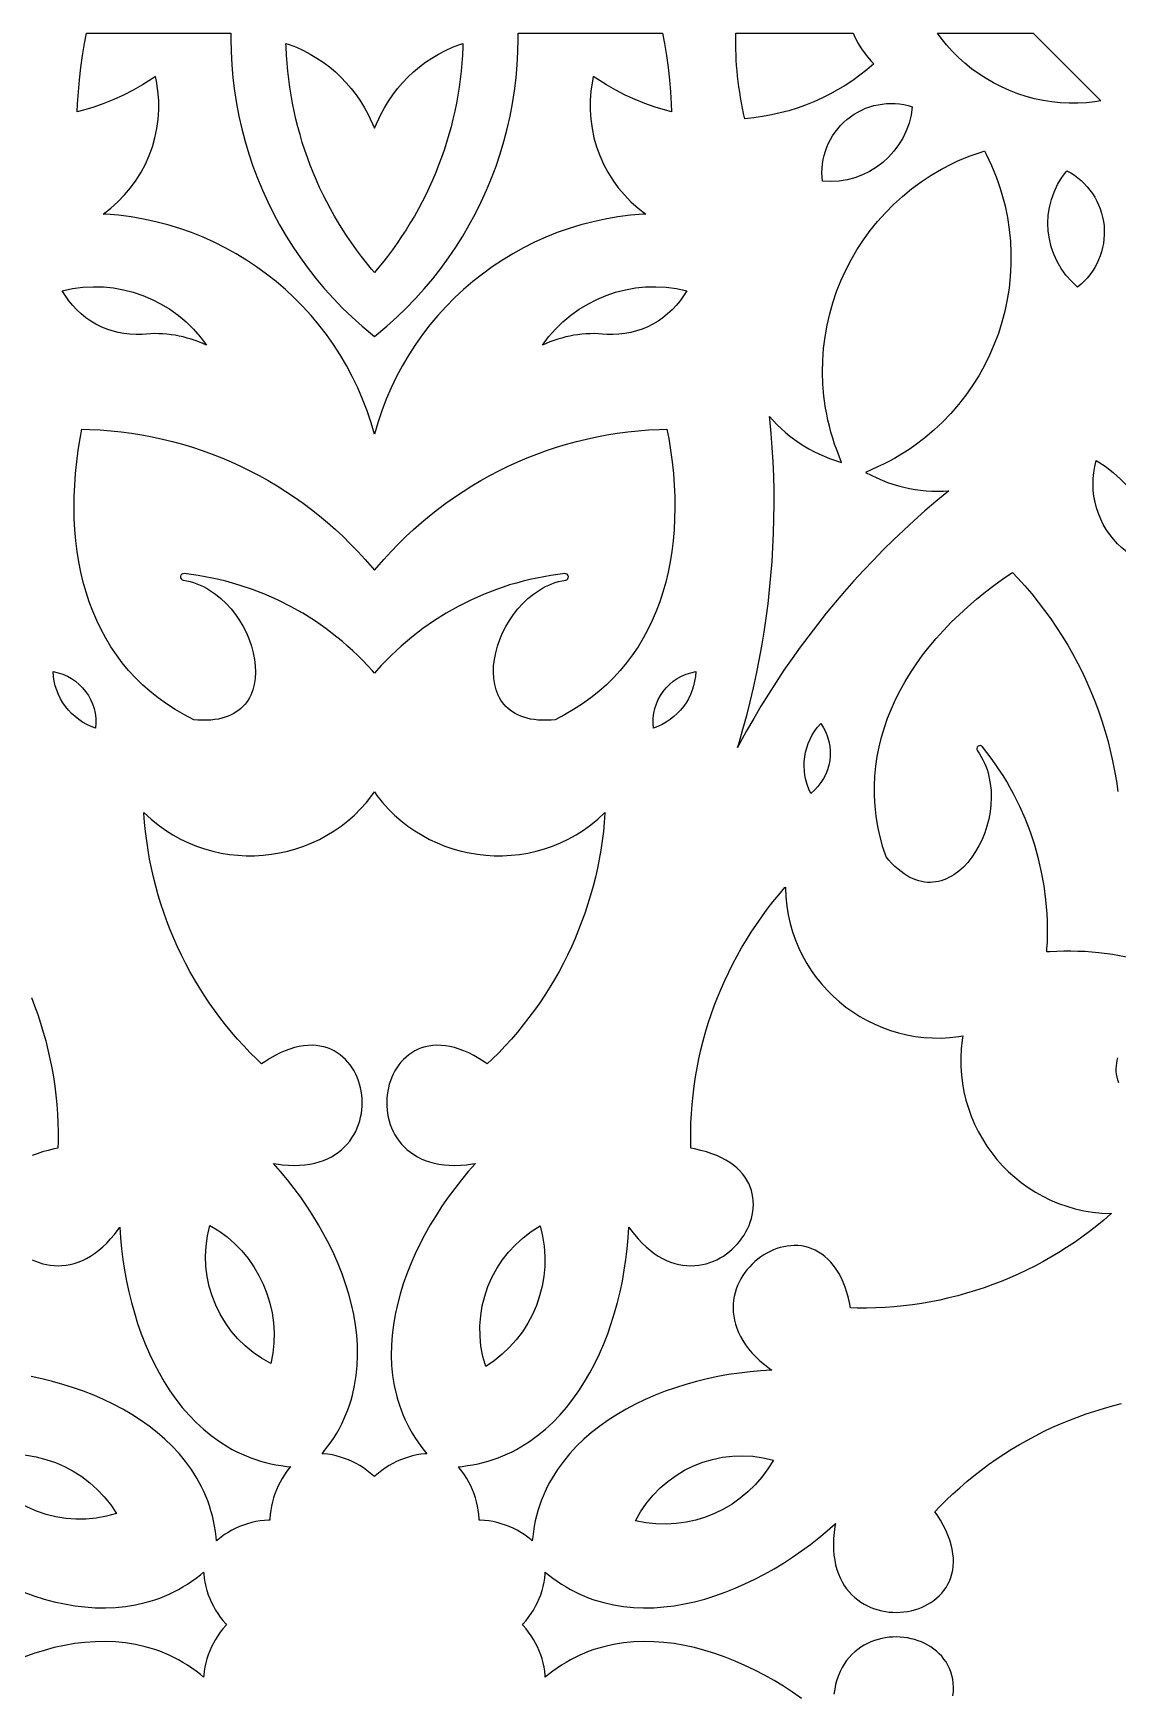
# Model space of a CAD drawing. Extents: x -1917 to -261, y -485 to 605.
# Drawn here: x -483.7 to -429.1, y 236.7 to 320.2 of the extents above; entities that cross this region are included whole.
import ezdxf

# ---------------------------------------------------------------- set-up
doc = ezdxf.new("R2010")
doc.units = 0
doc.layers.add('LAYER_1', color=18, linetype='CONTINUOUS')

msp = doc.modelspace()

# ---------------------------------------------------------------- linework, layer by layer
at = {"layer": 'LAYER_1'}
for points in [[(-451.909, 319.638), (-451.81, 319.034), (-451.726, 318.428), (-451.657, 317.82), (-451.602, 317.211), (-451.562, 316.6), (-451.546, 316.207), (-451.86, 316.285), (-452.376, 316.439), (-452.884, 316.617), (-453.384, 316.818), (-453.874, 317.042), (-454.353, 317.289), (-454.821, 317.557), (-455.28, 317.85), (-455.486, 317.981), (-455.531, 317.741, 0.292397), (-452.845, 311.068), (-452.977, 311.062), (-453.619, 311.007), (-454.254, 310.926), (-454.881, 310.818), (-455.499, 310.684), (-456.108, 310.525), (-456.706, 310.342), (-457.294, 310.135), (-457.871, 309.904), (-458.437, 309.65), (-458.989, 309.373), (-459.529, 309.075), (-460.055, 308.755), (-460.567, 308.415), (-461.064, 308.054), (-461.546, 307.673), (-462.011, 307.274), (-462.46, 306.855), (-462.892, 306.419), (-463.306, 305.965), (-463.701, 305.494), (-464.077, 305.006), (-464.434, 304.503), (-464.77, 303.984), (-465.085, 303.45), (-465.379, 302.902), (-465.65, 302.34), (-465.899, 301.765), (-466.124, 301.178), (-466.326, 300.578), (-466.492, 300.001), (-466.659, 300.578), (-466.861, 301.178), (-467.086, 301.765), (-467.335, 302.34), (-467.606, 302.902), (-467.9, 303.45), (-468.215, 303.984), (-468.551, 304.503), (-468.908, 305.006), (-469.284, 305.494), (-469.679, 305.965), (-470.093, 306.419), (-470.524, 306.855), (-470.973, 307.274), (-471.439, 307.673), (-471.921, 308.054), (-472.418, 308.415), (-472.93, 308.755), (-473.456, 309.075), (-473.995, 309.373), (-474.548, 309.65), (-475.113, 309.904), (-475.69, 310.135), (-476.279, 310.342), (-476.877, 310.525), (-477.486, 310.684), (-478.104, 310.818), (-478.731, 310.926), (-479.366, 311.007), (-480.008, 311.062), (-480.14, 311.068, 0.292397), (-477.454, 317.741), (-477.499, 317.981), (-477.705, 317.85), (-478.164, 317.557), (-478.632, 317.289), (-479.111, 317.042), (-479.601, 316.818), (-480.1, 316.617), (-480.609, 316.439), (-481.125, 316.285), (-481.439, 316.207), (-481.422, 316.6), (-481.383, 317.211), (-481.328, 317.82), (-481.259, 318.428), (-481.175, 319.034), (-481.076, 319.638), (-480.978, 320.159), (-473.715, 320.159), (-473.72, 319.879), (-473.707, 319.222), (-473.672, 318.568), (-473.615, 317.917), (-473.536, 317.269), (-473.434, 316.625), (-473.312, 315.985), (-473.168, 315.351), (-473.002, 314.722), (-472.816, 314.099), (-472.608, 313.483), (-472.38, 312.875), (-472.131, 312.274), (-471.862, 311.682), (-471.573, 311.098), (-471.264, 310.524), (-470.935, 309.96), (-470.586, 309.407), (-470.218, 308.865), (-469.831, 308.334), (-469.424, 307.816), (-468.999, 307.311), (-468.555, 306.819), (-468.093, 306.34), (-467.612, 305.877), (-467.113, 305.428), (-466.492, 304.907), (-465.872, 305.428), (-465.373, 305.877), (-464.892, 306.34), (-464.43, 306.819), (-463.986, 307.311), (-463.561, 307.816), (-463.154, 308.334), (-462.767, 308.865), (-462.399, 309.407), (-462.05, 309.96), (-461.721, 310.524), (-461.412, 311.098), (-461.123, 311.682), (-460.854, 312.274), (-460.605, 312.875), (-460.377, 313.483), (-460.169, 314.099), (-459.983, 314.722), (-459.817, 315.351), (-459.673, 315.985), (-459.55, 316.625), (-459.449, 317.269), (-459.37, 317.917), (-459.313, 318.568), (-459.278, 319.222), (-459.265, 319.879), (-459.27, 320.159), (-452.007, 320.159)], [(-442.37, 320.039), (-442.192, 319.699), (-441.991, 319.371), (-441.766, 319.059), (-441.518, 318.763), (-441.373, 318.612, -0.161927), (-447.862, 315.862, -0.063401), (-448.317, 320.159), (-442.421, 320.159)], [(-443.958, 312.716, -0.547146), (-439.44, 316.463, -0.412174)], [(-431.666, 313.243, -0.547146), (-431.122, 307.399, -0.412174)], [(-482.2, 307.212, -0.312588), (-474.937, 304.469, 0.141792), (-478.177, 305.017, -0.287102)], [(-458.047, 304.469, -0.312542), (-450.785, 307.212, -0.28687), (-454.808, 305.017, 0.141794)], [(-451.691, 299.793), (-451.596, 299.199), (-451.518, 298.61), (-451.458, 298.026), (-451.415, 297.446), (-451.39, 296.873), (-451.383, 296.306), (-451.393, 295.746), (-451.422, 295.193), (-451.469, 294.649), (-451.535, 294.112), (-451.619, 293.585), (-451.722, 293.067), (-451.844, 292.558), (-451.985, 292.06), (-452.144, 291.573), (-452.323, 291.098), (-452.522, 290.634), (-452.74, 290.182), (-452.978, 289.743), (-453.235, 289.317), (-453.513, 288.905), (-453.81, 288.507), (-454.128, 288.124), (-454.467, 287.756), (-454.826, 287.403), (-455.206, 287.066), (-455.607, 286.745), (-456.03, 286.442), (-456.474, 286.156), (-456.94, 285.887), (-457.402, 285.65), (-457.611, 285.632), (-457.838, 285.623), (-458.054, 285.624), (-458.26, 285.635), (-458.456, 285.655), (-458.641, 285.685), (-458.816, 285.724), (-458.98, 285.771), (-459.136, 285.827), (-459.281, 285.89), (-459.418, 285.96), (-459.545, 286.038), (-459.664, 286.122), (-459.774, 286.213), (-459.876, 286.31), (-459.969, 286.413), (-460.055, 286.521), (-460.133, 286.636), (-460.204, 286.756), (-460.267, 286.881), (-460.322, 287.01), (-460.37, 287.145), (-460.411, 287.284), (-460.444, 287.425), (-460.49, 287.725), (-460.508, 288.035), (-460.497, 288.355), (-460.46, 288.683), (-460.395, 289.015), (-460.306, 289.348), (-460.191, 289.681), (-460.052, 290.009), (-459.891, 290.331), (-459.707, 290.643), (-459.502, 290.943), (-459.278, 291.228), (-459.034, 291.496), (-458.772, 291.743), (-458.493, 291.968), (-458.196, 292.168), (-458.045, 292.257), (-457.888, 292.339), (-457.728, 292.414), (-457.564, 292.481), (-457.397, 292.539), (-457.227, 292.59), (-457.054, 292.631), (-456.873, 292.665, 0.968464), (-456.923, 292.992), (-457.275, 292.95), (-457.627, 292.899), (-457.978, 292.84), (-458.325, 292.772), (-458.671, 292.697), (-459.014, 292.613), (-459.354, 292.521), (-459.692, 292.422), (-460.026, 292.314), (-460.359, 292.198), (-461.012, 291.945), (-461.651, 291.661), (-462.276, 291.347), (-462.886, 291.004), (-463.478, 290.632), (-464.052, 290.233), (-464.608, 289.806), (-465.143, 289.353), (-465.403, 289.115), (-465.658, 288.872), (-465.907, 288.623), (-466.15, 288.367), (-466.387, 288.105), (-466.492, 287.983), (-466.598, 288.105), (-466.835, 288.367), (-467.078, 288.623), (-467.327, 288.872), (-467.582, 289.115), (-467.842, 289.352), (-468.107, 289.582), (-468.378, 289.806), (-468.932, 290.233), (-469.507, 290.632), (-470.099, 291.004), (-470.708, 291.347), (-471.333, 291.661), (-471.973, 291.945), (-472.627, 292.199), (-473.292, 292.421), (-473.631, 292.521), (-473.971, 292.613), (-474.314, 292.697), (-474.659, 292.772), (-475.007, 292.84), (-475.357, 292.899), (-475.71, 292.95), (-476.062, 292.992, 0.968464), (-476.112, 292.665), (-475.931, 292.631), (-475.758, 292.59), (-475.587, 292.539), (-475.421, 292.481), (-475.257, 292.414), (-475.097, 292.339), (-474.94, 292.257), (-474.788, 292.168), (-474.492, 291.968), (-474.213, 291.743), (-473.951, 291.496), (-473.707, 291.228), (-473.482, 290.943), (-473.278, 290.643), (-473.094, 290.331), (-472.932, 290.009), (-472.794, 289.681), (-472.679, 289.348), (-472.589, 289.015), (-472.525, 288.683), (-472.488, 288.355), (-472.477, 288.035), (-472.495, 287.725), (-472.541, 287.425), (-472.574, 287.284), (-472.614, 287.145), (-472.663, 287.01), (-472.718, 286.881), (-472.781, 286.756), (-472.852, 286.636), (-472.93, 286.521), (-473.016, 286.413), (-473.109, 286.31), (-473.211, 286.213), (-473.321, 286.122), (-473.44, 286.038), (-473.567, 285.96), (-473.703, 285.89), (-473.849, 285.827), (-474.004, 285.771), (-474.169, 285.724), (-474.344, 285.685), (-474.529, 285.655), (-474.725, 285.635), (-474.931, 285.624), (-475.147, 285.623), (-475.374, 285.632), (-475.583, 285.65), (-476.045, 285.887), (-476.511, 286.156), (-476.955, 286.442), (-477.377, 286.745), (-477.779, 287.066), (-478.159, 287.403), (-478.518, 287.756), (-478.857, 288.124), (-479.174, 288.507), (-479.472, 288.905), (-479.75, 289.317), (-480.007, 289.743), (-480.245, 290.182), (-480.463, 290.634), (-480.661, 291.098), (-480.84, 291.573), (-481, 292.06), (-481.141, 292.558), (-481.263, 293.067), (-481.366, 293.585), (-481.45, 294.112), (-481.515, 294.649), (-481.563, 295.193), (-481.591, 295.746), (-481.602, 296.306), (-481.595, 296.873), (-481.57, 297.446), (-481.527, 298.026), (-481.466, 298.61), (-481.389, 299.199), (-481.293, 299.793), (-481.207, 300.254), (-480.813, 300.245), (-480.283, 300.217), (-479.755, 300.175), (-479.23, 300.119), (-478.708, 300.049), (-478.189, 299.965), (-477.673, 299.868), (-477.161, 299.756), (-476.652, 299.632), (-476.148, 299.493), (-475.648, 299.342), (-475.153, 299.177), (-474.663, 299), (-474.177, 298.809), (-473.698, 298.606), (-473.224, 298.39), (-472.755, 298.161), (-472.293, 297.92), (-471.838, 297.667), (-471.389, 297.401), (-470.947, 297.123), (-470.512, 296.834), (-470.085, 296.532), (-469.666, 296.219), (-469.254, 295.895), (-468.851, 295.558), (-468.456, 295.211), (-468.07, 294.852), (-467.693, 294.482), (-467.325, 294.101), (-466.967, 293.71), (-466.492, 293.161), (-466.018, 293.71), (-465.659, 294.101), (-465.292, 294.482), (-464.915, 294.852), (-464.529, 295.211), (-464.134, 295.558), (-463.731, 295.895), (-463.319, 296.219), (-462.9, 296.532), (-462.472, 296.834), (-462.038, 297.123), (-461.596, 297.401), (-461.147, 297.667), (-460.691, 297.92), (-460.229, 298.161), (-459.761, 298.39), (-459.287, 298.606), (-458.807, 298.809), (-458.322, 299), (-457.832, 299.177), (-457.337, 299.342), (-456.837, 299.493), (-456.333, 299.632), (-455.824, 299.756), (-455.312, 299.868), (-454.796, 299.965), (-454.277, 300.049), (-453.755, 300.119), (-453.23, 300.175), (-452.702, 300.217), (-452.172, 300.245), (-451.778, 300.254)], [(-430.186, 298.68, -0.312588), (-426.99, 291.605, 0.141792), (-428.893, 294.283, -0.287102)], [(-482.653, 288.065, -0.400535), (-480.522, 285.224, -0.313022)], [(-450.331, 288.065, -0.313022), (-452.463, 285.224, -0.400535)], [(-444.045, 285.461, -0.400535), (-444.547, 281.945, -0.313022)], [(-474.77, 260.228, -0.33339), (-471.708, 253.288, -0.355981)], [(-458.154, 260.203, -0.33339), (-460.897, 253.131, -0.355981)], [(-486.536, 248.497, -0.33339), (-479.464, 245.755, -0.355981)], [(-453.363, 245.375, -0.355981), (-446.423, 248.436, -0.33339)]]:
    msp.add_lwpolyline(points, format="xyb", close=True, dxfattribs=at)
for points in [[(-462.046, 319.472), (-462.065, 319.062), (-462.093, 318.654), (-462.131, 318.247), (-462.177, 317.842), (-462.233, 317.438), (-462.297, 317.036), (-462.37, 316.637), (-462.452, 316.239), (-462.542, 315.843), (-462.641, 315.45), (-462.748, 315.059), (-462.865, 314.672), (-462.989, 314.286), (-463.122, 313.904), (-463.263, 313.525), (-463.413, 313.149), (-463.571, 312.776), (-463.737, 312.407), (-463.911, 312.042), (-464.093, 311.68), (-464.284, 311.322), (-464.482, 310.968), (-464.688, 310.619), (-464.902, 310.273), (-465.124, 309.932), (-465.354, 309.596), (-465.591, 309.265), (-465.836, 308.938), (-466.089, 308.616), (-466.349, 308.3), (-466.492, 308.133), (-466.636, 308.3), (-466.896, 308.616), (-467.149, 308.938), (-467.394, 309.265), (-467.631, 309.596), (-467.861, 309.932), (-468.083, 310.273), (-468.297, 310.619), (-468.503, 310.968), (-468.701, 311.322), (-468.892, 311.68), (-469.074, 312.042), (-469.248, 312.407), (-469.414, 312.776), (-469.572, 313.149), (-469.722, 313.525), (-469.863, 313.904), (-469.996, 314.286), (-470.12, 314.672), (-470.236, 315.059), (-470.344, 315.45), (-470.443, 315.843), (-470.533, 316.239), (-470.615, 316.637), (-470.688, 317.036), (-470.752, 317.438), (-470.807, 317.842), (-470.854, 318.247), (-470.891, 318.654), (-470.92, 319.062), (-470.939, 319.472), (-470.944, 319.649), (-470.787, 319.598), (-470.421, 319.454), (-470.066, 319.291), (-469.72, 319.11), (-469.387, 318.911), (-469.065, 318.695), (-468.755, 318.462), (-468.459, 318.213), (-468.177, 317.949), (-467.91, 317.669), (-467.657, 317.376), (-467.42, 317.068), (-467.2, 316.748), (-466.997, 316.415), (-466.811, 316.07), (-466.492, 315.389), (-466.174, 316.07), (-465.988, 316.415), (-465.785, 316.748), (-465.565, 317.068), (-465.328, 317.376), (-465.075, 317.669), (-464.808, 317.949), (-464.525, 318.213), (-464.229, 318.462), (-463.92, 318.695), (-463.598, 318.911), (-463.264, 319.11), (-462.919, 319.291), (-462.563, 319.454), (-462.198, 319.598), (-462.041, 319.649)], [(-429.955, 316.759), (-430.249, 316.711), (-430.684, 316.663), (-431.12, 316.639), (-431.556, 316.638), (-431.993, 316.66), (-432.427, 316.706), (-432.86, 316.774), (-433.289, 316.866), (-433.714, 316.981), (-434.133, 317.119), (-434.548, 317.28), (-434.955, 317.459), (-435.349, 317.658), (-435.731, 317.877), (-436.099, 318.116), (-436.453, 318.373), (-436.793, 318.649), (-437.117, 318.941), (-437.425, 319.251), (-437.716, 319.576), (-437.99, 319.917), (-438.164, 320.159), (-433.355, 320.159)], [(-435.723, 314.078), (-435.584, 313.796), (-435.454, 313.511), (-435.332, 313.225), (-435.218, 312.937), (-435.113, 312.648), (-435.015, 312.357), (-434.927, 312.066), (-434.772, 311.478), (-434.651, 310.888), (-434.56, 310.296), (-434.502, 309.703), (-434.474, 309.11), (-434.476, 308.519), (-434.509, 307.931), (-434.571, 307.346), (-434.663, 306.766), (-434.784, 306.192), (-434.933, 305.626), (-435.11, 305.068), (-435.316, 304.519), (-435.549, 303.981), (-435.808, 303.455), (-436.095, 302.942), (-436.408, 302.444), (-436.746, 301.96), (-437.11, 301.493), (-437.5, 301.044), (-437.914, 300.614), (-438.352, 300.204), (-438.814, 299.814), (-439.301, 299.447), (-439.551, 299.273), (-439.809, 299.104), (-440.072, 298.941), (-440.341, 298.785), (-440.615, 298.635), (-440.895, 298.492), (-441.181, 298.355), (-441.799, 298.08), (-441.22, 297.8), (-440.955, 297.685), (-440.687, 297.58), (-440.415, 297.486), (-440.14, 297.404), (-439.863, 297.332), (-439.583, 297.271), (-439.302, 297.222), (-439.018, 297.183), (-438.733, 297.156), (-438.448, 297.14), (-438.161, 297.135), (-437.875, 297.141), (-437.599, 297.158), (-437.707, 297.072), (-438.26, 296.613), (-438.805, 296.145), (-439.341, 295.668), (-439.868, 295.182), (-440.387, 294.688), (-440.897, 294.185), (-441.398, 293.674), (-441.89, 293.155), (-442.372, 292.628), (-442.846, 292.092), (-443.31, 291.549), (-443.764, 290.999), (-444.209, 290.44), (-444.645, 289.874), (-445.071, 289.301), (-445.486, 288.721), (-445.892, 288.134), (-446.288, 287.54), (-446.674, 286.939), (-447.05, 286.331), (-447.416, 285.716), (-447.771, 285.096), (-448.115, 284.469), (-448.225, 284.26), (-448.155, 284.485), (-447.956, 285.172), (-447.768, 285.862), (-447.592, 286.555), (-447.428, 287.251), (-447.276, 287.948), (-447.135, 288.649), (-447.007, 289.351), (-446.891, 290.055), (-446.787, 290.762), (-446.695, 291.47), (-446.615, 292.179), (-446.547, 292.89), (-446.491, 293.602), (-446.447, 294.315), (-446.416, 295.03), (-446.396, 295.744), (-446.389, 296.46), (-446.394, 297.176), (-446.411, 297.892), (-446.441, 298.609), (-446.483, 299.325), (-446.537, 300.041), (-446.603, 300.757), (-446.619, 300.895), (-446.436, 300.687), (-446.237, 300.48), (-446.032, 300.281), (-445.818, 300.09), (-445.597, 299.908), (-445.37, 299.735), (-445.136, 299.571), (-444.895, 299.416), (-444.648, 299.271), (-444.395, 299.135), (-444.137, 299.009), (-443.873, 298.893), (-443.604, 298.787), (-442.998, 298.576), (-443.24, 299.208), (-443.345, 299.507), (-443.442, 299.806), (-443.53, 300.106), (-443.609, 300.407), (-443.68, 300.708), (-443.743, 301.009), (-443.797, 301.309), (-443.881, 301.913), (-443.933, 302.515), (-443.953, 303.115), (-443.941, 303.712), (-443.899, 304.305), (-443.826, 304.893), (-443.724, 305.474), (-443.592, 306.048), (-443.432, 306.613), (-443.244, 307.169), (-443.028, 307.714), (-442.786, 308.247), (-442.516, 308.767), (-442.221, 309.273), (-441.901, 309.764), (-441.556, 310.239), (-441.186, 310.697), (-440.793, 311.136), (-440.377, 311.556), (-439.938, 311.955), (-439.477, 312.333), (-438.995, 312.688), (-438.492, 313.019), (-437.968, 313.325), (-437.423, 313.606), (-437.145, 313.735), (-436.861, 313.858), (-436.572, 313.974), (-436.279, 314.083), (-435.981, 314.185), (-435.808, 314.239)], [(-466.369, 281.843), (-466.09, 281.494), (-465.794, 281.166), (-465.483, 280.859), (-465.156, 280.572), (-464.816, 280.306), (-464.463, 280.062), (-464.098, 279.838), (-463.723, 279.636), (-463.338, 279.456), (-462.945, 279.297), (-462.544, 279.161), (-462.137, 279.046), (-461.725, 278.954), (-461.308, 278.884), (-460.888, 278.837), (-460.466, 278.813), (-460.043, 278.812), (-459.62, 278.834), (-459.197, 278.879), (-458.777, 278.948), (-458.359, 279.041), (-457.946, 279.157), (-457.538, 279.298), (-457.136, 279.462), (-456.741, 279.652), (-456.354, 279.865), (-455.977, 280.104), (-455.611, 280.367), (-455.256, 280.656), (-454.913, 280.969), (-454.894, 280.989), (-454.896, 280.956), (-454.931, 280.488), (-454.978, 280.022), (-455.036, 279.558), (-455.105, 279.097), (-455.185, 278.638), (-455.277, 278.182), (-455.38, 277.729), (-455.493, 277.28), (-455.617, 276.833), (-455.753, 276.391), (-455.898, 275.952), (-456.055, 275.517), (-456.221, 275.086), (-456.399, 274.659), (-456.586, 274.237), (-456.784, 273.82), (-456.991, 273.408), (-457.209, 273.001), (-457.437, 272.599), (-457.675, 272.202), (-457.922, 271.811), (-458.179, 271.426), (-458.445, 271.047), (-458.722, 270.675), (-459.007, 270.308), (-459.302, 269.949), (-459.606, 269.596), (-459.919, 269.25), (-460.241, 268.912), (-460.572, 268.58), (-460.816, 268.348), (-460.972, 268.457), (-461.236, 268.624), (-461.495, 268.771), (-461.748, 268.898), (-461.995, 269.006), (-462.236, 269.095), (-462.472, 269.167), (-462.701, 269.221), (-462.925, 269.257), (-463.142, 269.278), (-463.352, 269.282), (-463.556, 269.271), (-463.752, 269.244), (-463.941, 269.203), (-464.123, 269.149), (-464.296, 269.081), (-464.461, 269.001), (-464.618, 268.909), (-464.766, 268.806), (-464.905, 268.693), (-465.035, 268.57), (-465.157, 268.438), (-465.269, 268.299), (-465.371, 268.152), (-465.465, 267.998), (-465.549, 267.838), (-465.623, 267.673), (-465.688, 267.503), (-465.744, 267.329), (-465.789, 267.151), (-465.826, 266.97), (-465.852, 266.787), (-465.868, 266.602), (-465.875, 266.416), (-465.871, 266.23), (-465.857, 266.043), (-465.833, 265.857), (-465.798, 265.673), (-465.753, 265.49), (-465.696, 265.309), (-465.629, 265.132), (-465.551, 264.958), (-465.462, 264.789), (-465.361, 264.625), (-465.249, 264.467), (-465.125, 264.316), (-464.99, 264.171), (-464.843, 264.035), (-464.685, 263.907), (-464.514, 263.788), (-464.332, 263.679), (-464.138, 263.581), (-463.933, 263.494), (-463.715, 263.42), (-463.486, 263.357), (-463.246, 263.308), (-462.993, 263.272), (-462.729, 263.251), (-462.453, 263.244), (-462.166, 263.253), (-461.866, 263.277), (-461.554, 263.318), (-461.41, 263.343), (-461.417, 263.336), (-461.773, 262.932), (-462.12, 262.514), (-462.457, 262.085), (-462.783, 261.643), (-463.096, 261.191), (-463.396, 260.728), (-463.682, 260.257), (-463.953, 259.777), (-464.207, 259.29), (-464.444, 258.797), (-464.664, 258.298), (-464.863, 257.794), (-465.043, 257.286), (-465.201, 256.775), (-465.337, 256.262), (-465.45, 255.748), (-465.538, 255.233), (-465.601, 254.718), (-465.638, 254.205), (-465.646, 253.694), (-465.627, 253.186), (-465.577, 252.681), (-465.497, 252.182), (-465.385, 251.69), (-465.316, 251.445), (-465.24, 251.202), (-465.154, 250.962), (-465.061, 250.724), (-464.958, 250.488), (-464.847, 250.254), (-464.726, 250.023), (-464.597, 249.794), (-464.458, 249.568), (-464.31, 249.346), (-464.153, 249.126), (-463.986, 248.909), (-463.857, 248.752), (-463.935, 248.748), (-464.151, 248.724), (-464.363, 248.689), (-464.573, 248.643), (-464.78, 248.587), (-464.983, 248.521), (-465.183, 248.444), (-465.378, 248.357), (-465.569, 248.261), (-465.756, 248.155), (-465.937, 248.04), (-466.114, 247.916), (-466.285, 247.783), (-466.45, 247.641), (-466.492, 247.601), (-466.535, 247.641), (-466.7, 247.783), (-466.871, 247.916), (-467.048, 248.04), (-467.229, 248.155), (-467.416, 248.261), (-467.607, 248.357), (-467.802, 248.444), (-468.002, 248.521), (-468.205, 248.587), (-468.412, 248.643), (-468.621, 248.689), (-468.834, 248.724), (-469.05, 248.748), (-469.128, 248.752), (-468.999, 248.909), (-468.832, 249.126), (-468.674, 249.346), (-468.526, 249.568), (-468.388, 249.794), (-468.258, 250.023), (-468.138, 250.254), (-468.027, 250.488), (-467.924, 250.724), (-467.83, 250.962), (-467.745, 251.202), (-467.669, 251.445), (-467.6, 251.69), (-467.488, 252.182), (-467.408, 252.681), (-467.358, 253.186), (-467.338, 253.694), (-467.347, 254.205), (-467.384, 254.718), (-467.446, 255.233), (-467.535, 255.748), (-467.647, 256.262), (-467.784, 256.775), (-467.942, 257.286), (-468.121, 257.794), (-468.321, 258.298), (-468.54, 258.797), (-468.778, 259.29), (-469.032, 259.777), (-469.303, 260.257), (-469.589, 260.728), (-469.889, 261.191), (-470.202, 261.643), (-470.528, 262.085), (-470.864, 262.514), (-471.211, 262.932), (-471.568, 263.336), (-471.575, 263.343), (-471.431, 263.318), (-471.119, 263.277), (-470.819, 263.253), (-470.531, 263.244), (-470.255, 263.251), (-469.991, 263.272), (-469.739, 263.308), (-469.498, 263.357), (-469.269, 263.42), (-469.052, 263.494), (-468.847, 263.581), (-468.653, 263.679), (-468.471, 263.788), (-468.3, 263.907), (-468.142, 264.035), (-467.995, 264.171), (-467.859, 264.316), (-467.736, 264.467), (-467.624, 264.625), (-467.523, 264.789), (-467.434, 264.958), (-467.356, 265.132), (-467.288, 265.309), (-467.232, 265.49), (-467.187, 265.673), (-467.152, 265.857), (-467.128, 266.043), (-467.114, 266.23), (-467.11, 266.416), (-467.116, 266.602), (-467.133, 266.787), (-467.159, 266.97), (-467.195, 267.151), (-467.241, 267.329), (-467.297, 267.503), (-467.362, 267.673), (-467.436, 267.838), (-467.52, 267.998), (-467.614, 268.152), (-467.716, 268.299), (-467.828, 268.438), (-467.949, 268.57), (-468.08, 268.693), (-468.219, 268.806), (-468.367, 268.909), (-468.524, 269.001), (-468.689, 269.081), (-468.862, 269.149), (-469.044, 269.203), (-469.233, 269.244), (-469.429, 269.271), (-469.633, 269.282), (-469.843, 269.278), (-470.06, 269.257), (-470.283, 269.221), (-470.513, 269.167), (-470.748, 269.095), (-470.99, 269.006), (-471.237, 268.898), (-471.49, 268.771), (-471.749, 268.624), (-472.013, 268.457), (-472.169, 268.348), (-472.413, 268.58), (-472.744, 268.912), (-473.066, 269.25), (-473.379, 269.596), (-473.683, 269.949), (-473.978, 270.308), (-474.263, 270.675), (-474.539, 271.047), (-474.806, 271.426), (-475.063, 271.811), (-475.31, 272.202), (-475.548, 272.599), (-475.776, 273.001), (-475.993, 273.408), (-476.201, 273.82), (-476.399, 274.237), (-476.586, 274.659), (-476.763, 275.086), (-476.93, 275.517), (-477.087, 275.952), (-477.232, 276.391), (-477.367, 276.833), (-477.492, 277.28), (-477.605, 277.729), (-477.708, 278.182), (-477.799, 278.638), (-477.88, 279.097), (-477.949, 279.558), (-478.007, 280.022), (-478.054, 280.488), (-478.089, 280.956), (-478.091, 280.989), (-478.071, 280.969), (-477.729, 280.656), (-477.374, 280.367), (-477.008, 280.104), (-476.63, 279.865), (-476.244, 279.652), (-475.849, 279.462), (-475.447, 279.298), (-475.039, 279.157), (-474.626, 279.041), (-474.208, 278.948), (-473.788, 278.879), (-473.365, 278.834), (-472.942, 278.812), (-472.519, 278.813), (-472.096, 278.837), (-471.677, 278.884), (-471.26, 278.954), (-470.848, 279.046), (-470.441, 279.161), (-470.04, 279.297), (-469.647, 279.456), (-469.262, 279.636), (-468.887, 279.838), (-468.522, 280.062), (-468.169, 280.306), (-467.829, 280.572), (-467.502, 280.859), (-467.19, 281.166), (-466.895, 281.494), (-466.616, 281.843), (-466.492, 282.017)], [(-445.823, 277.204), (-445.803, 276.74), (-445.755, 276.285), (-445.682, 275.839), (-445.584, 275.404), (-445.462, 274.98), (-445.317, 274.567), (-445.149, 274.166), (-444.96, 273.778), (-444.75, 273.403), (-444.52, 273.043), (-444.271, 272.697), (-444.005, 272.366), (-443.721, 272.051), (-443.421, 271.753), (-443.105, 271.471), (-442.775, 271.208), (-442.431, 270.963), (-442.075, 270.736), (-441.706, 270.529), (-441.326, 270.343), (-440.936, 270.177), (-440.536, 270.032), (-440.128, 269.91), (-439.712, 269.81), (-439.29, 269.733), (-438.861, 269.68), (-438.427, 269.652), (-437.989, 269.649), (-437.548, 269.672), (-437.105, 269.721), (-436.894, 269.757), (-436.93, 269.547), (-436.979, 269.103), (-437.002, 268.662), (-436.999, 268.224), (-436.971, 267.79), (-436.918, 267.362), (-436.842, 266.939), (-436.742, 266.523), (-436.619, 266.115), (-436.475, 265.716), (-436.309, 265.325), (-436.122, 264.946), (-435.915, 264.577), (-435.689, 264.22), (-435.444, 263.876), (-435.18, 263.546), (-434.899, 263.231), (-434.6, 262.93), (-434.285, 262.647), (-433.955, 262.38), (-433.609, 262.131), (-433.248, 261.902), (-432.873, 261.692), (-432.485, 261.502), (-432.084, 261.334), (-431.672, 261.189), (-431.247, 261.067), (-430.812, 260.969), (-430.366, 260.896), (-429.912, 260.849), (-429.448, 260.829), (-429.42, 260.829), (-429.445, 260.807), (-429.8, 260.501), (-430.163, 260.204), (-430.532, 259.917), (-430.907, 259.64), (-431.288, 259.372), (-431.676, 259.115), (-432.068, 258.867), (-432.467, 258.63), (-432.87, 258.402), (-433.279, 258.184), (-433.692, 257.977), (-434.11, 257.78), (-434.533, 257.593), (-434.96, 257.417), (-435.39, 257.251), (-435.825, 257.096), (-436.264, 256.951), (-436.706, 256.817), (-437.151, 256.694), (-437.599, 256.582), (-438.051, 256.48), (-438.504, 256.39), (-438.961, 256.31), (-439.42, 256.242), (-439.88, 256.185), (-440.343, 256.139), (-440.808, 256.104), (-441.274, 256.081), (-441.741, 256.07), (-442.209, 256.07), (-442.546, 256.078), (-442.579, 256.265), (-442.648, 256.57), (-442.727, 256.857), (-442.816, 257.125), (-442.914, 257.377), (-443.022, 257.611), (-443.138, 257.828), (-443.262, 258.028), (-443.394, 258.212), (-443.533, 258.38), (-443.679, 258.531), (-443.831, 258.667), (-443.988, 258.788), (-444.151, 258.892), (-444.318, 258.982), (-444.488, 259.057), (-444.662, 259.117), (-444.838, 259.163), (-445.015, 259.195), (-445.194, 259.213), (-445.373, 259.218), (-445.551, 259.211), (-445.729, 259.191), (-445.906, 259.16), (-446.08, 259.117), (-446.253, 259.064), (-446.422, 259), (-446.588, 258.925), (-446.751, 258.842), (-446.909, 258.748), (-447.062, 258.646), (-447.21, 258.535), (-447.353, 258.416), (-447.489, 258.289), (-447.618, 258.154), (-447.74, 258.013), (-447.855, 257.864), (-447.961, 257.709), (-448.058, 257.547), (-448.146, 257.38), (-448.223, 257.207), (-448.291, 257.029), (-448.347, 256.847), (-448.392, 256.659), (-448.425, 256.468), (-448.444, 256.274), (-448.451, 256.076), (-448.444, 255.875), (-448.422, 255.673), (-448.385, 255.468), (-448.333, 255.263), (-448.266, 255.056), (-448.182, 254.85), (-448.081, 254.643), (-447.963, 254.437), (-447.828, 254.232), (-447.675, 254.028), (-447.503, 253.827), (-447.313, 253.627), (-447.103, 253.429), (-446.874, 253.234), (-446.625, 253.043), (-446.505, 252.959), (-446.515, 252.959), (-447.053, 252.925), (-447.593, 252.875), (-448.135, 252.809), (-448.678, 252.727), (-449.219, 252.629), (-449.758, 252.514), (-450.294, 252.383), (-450.824, 252.235), (-451.349, 252.071), (-451.865, 251.89), (-452.373, 251.692), (-452.871, 251.477), (-453.357, 251.245), (-453.83, 250.996), (-454.289, 250.729), (-454.732, 250.445), (-455.159, 250.143), (-455.567, 249.824), (-455.956, 249.487), (-456.324, 249.131), (-456.669, 248.758), (-456.99, 248.366), (-457.287, 247.957), (-457.556, 247.53), (-457.681, 247.307), (-457.798, 247.082), (-457.907, 246.852), (-458.01, 246.617), (-458.104, 246.378), (-458.19, 246.134), (-458.269, 245.885), (-458.339, 245.632), (-458.401, 245.374), (-458.454, 245.112), (-458.498, 244.845), (-458.533, 244.574), (-458.552, 244.372), (-458.611, 244.424), (-458.78, 244.559), (-458.955, 244.685), (-459.136, 244.801), (-459.322, 244.908), (-459.513, 245.004), (-459.708, 245.091), (-459.907, 245.168), (-460.111, 245.235), (-460.317, 245.292), (-460.527, 245.339), (-460.74, 245.376), (-460.955, 245.403), (-461.172, 245.419), (-461.23, 245.421), (-461.232, 245.48), (-461.249, 245.697), (-461.275, 245.912), (-461.312, 246.124), (-461.359, 246.334), (-461.416, 246.541), (-461.483, 246.744), (-461.56, 246.943), (-461.647, 247.139), (-461.744, 247.329), (-461.85, 247.515), (-461.966, 247.696), (-462.092, 247.871), (-462.227, 248.04), (-462.279, 248.099), (-462.078, 248.118), (-461.806, 248.153), (-461.539, 248.198), (-461.277, 248.251), (-461.02, 248.312), (-460.766, 248.383), (-460.518, 248.461), (-460.274, 248.547), (-460.034, 248.642), (-459.8, 248.744), (-459.57, 248.854), (-459.344, 248.971), (-459.122, 249.096), (-458.695, 249.365), (-458.285, 249.661), (-457.893, 249.982), (-457.52, 250.328), (-457.165, 250.695), (-456.828, 251.084), (-456.508, 251.492), (-456.206, 251.919), (-455.922, 252.363), (-455.656, 252.822), (-455.406, 253.295), (-455.174, 253.781), (-454.959, 254.278), (-454.761, 254.786), (-454.58, 255.303), (-454.416, 255.827), (-454.268, 256.358), (-454.137, 256.893), (-454.022, 257.432), (-453.924, 257.974), (-453.842, 258.516), (-453.776, 259.058), (-453.726, 259.599), (-453.693, 260.136), (-453.692, 260.146), (-453.609, 260.026), (-453.417, 259.777), (-453.222, 259.548), (-453.025, 259.339), (-452.825, 259.148), (-452.623, 258.977), (-452.419, 258.824), (-452.214, 258.688), (-452.008, 258.57), (-451.802, 258.47), (-451.595, 258.386), (-451.389, 258.318), (-451.183, 258.266), (-450.979, 258.229), (-450.776, 258.208), (-450.576, 258.2), (-450.378, 258.207), (-450.183, 258.227), (-449.992, 258.259), (-449.805, 258.304), (-449.622, 258.361), (-449.444, 258.428), (-449.271, 258.506), (-449.104, 258.594), (-448.943, 258.691), (-448.787, 258.797), (-448.639, 258.911), (-448.497, 259.033), (-448.362, 259.163), (-448.235, 259.299), (-448.116, 259.441), (-448.005, 259.589), (-447.903, 259.742), (-447.81, 259.9), (-447.726, 260.063), (-447.652, 260.229), (-447.588, 260.399), (-447.534, 260.571), (-447.491, 260.746), (-447.46, 260.922), (-447.44, 261.1), (-447.433, 261.279), (-447.438, 261.458), (-447.457, 261.636), (-447.489, 261.814), (-447.534, 261.989), (-447.595, 262.163), (-447.669, 262.333), (-447.759, 262.5), (-447.864, 262.663), (-447.984, 262.821), (-448.12, 262.973), (-448.272, 263.118), (-448.439, 263.257), (-448.623, 263.389), (-448.824, 263.513), (-449.041, 263.629), (-449.275, 263.737), (-449.526, 263.835), (-449.795, 263.924), (-450.081, 264.003), (-450.386, 264.072), (-450.574, 264.106), (-450.582, 264.442), (-450.582, 264.91), (-450.57, 265.378), (-450.547, 265.844), (-450.512, 266.308), (-450.466, 266.771), (-450.409, 267.232), (-450.341, 267.69), (-450.262, 268.147), (-450.171, 268.601), (-450.07, 269.052), (-449.957, 269.5), (-449.834, 269.946), (-449.7, 270.388), (-449.556, 270.826), (-449.4, 271.261), (-449.234, 271.692), (-449.058, 272.119), (-448.871, 272.541), (-448.674, 272.959), (-448.467, 273.373), (-448.25, 273.781), (-448.022, 274.185), (-447.784, 274.583), (-447.536, 274.976), (-447.279, 275.363), (-447.011, 275.744), (-446.734, 276.119), (-446.447, 276.488), (-446.151, 276.851), (-445.845, 277.207), (-445.822, 277.231)]]:
    msp.add_lwpolyline(points, close=True, dxfattribs=at)
msp.add_lwpolyline([(-428.671, 273.717), (-429.36, 273.841), (-430.054, 273.932), (-430.753, 273.99), (-431.105, 274.006), (-431.457, 274.014), (-431.809, 274.014), (-432.162, 274.005), (-432.515, 273.988), (-432.675, 273.976), (-432.664, 274.136), (-432.646, 274.49), (-432.638, 274.842), (-432.637, 275.195), (-432.645, 275.547), (-432.662, 275.898), (-432.686, 276.248), (-432.72, 276.598), (-432.81, 277.292), (-432.934, 277.98), (-433.09, 278.662), (-433.278, 279.335), (-433.498, 279.999), (-433.75, 280.653), (-434.032, 281.294), (-434.345, 281.922), (-434.514, 282.232), (-434.69, 282.538), (-434.873, 282.839), (-435.064, 283.137), (-435.262, 283.431), (-435.468, 283.72), (-435.681, 284.005), (-435.901, 284.284, 0.968464), (-436.167, 284.088), (-436.063, 283.937), (-435.97, 283.785), (-435.885, 283.629), (-435.809, 283.469), (-435.74, 283.306), (-435.68, 283.14), (-435.627, 282.971), (-435.582, 282.801), (-435.515, 282.45), (-435.476, 282.094), (-435.466, 281.734), (-435.483, 281.372), (-435.525, 281.012), (-435.593, 280.655), (-435.683, 280.304), (-435.797, 279.962), (-435.931, 279.632), (-436.085, 279.316), (-436.257, 279.017), (-436.447, 278.736), (-436.652, 278.478), (-436.871, 278.244), (-437.102, 278.037), (-437.347, 277.858), (-437.47, 277.782), (-437.597, 277.712), (-437.726, 277.651), (-437.858, 277.598), (-437.99, 277.555), (-438.125, 277.52), (-438.261, 277.494), (-438.399, 277.478), (-438.538, 277.471), (-438.678, 277.475), (-438.82, 277.488), (-438.964, 277.513), (-439.108, 277.548), (-439.255, 277.595), (-439.402, 277.653), (-439.551, 277.724), (-439.701, 277.807), (-439.853, 277.903), (-440.005, 278.013), (-440.157, 278.136), (-440.311, 278.274), (-440.464, 278.426), (-440.618, 278.594), (-440.753, 278.754), (-440.913, 279.249), (-441.052, 279.768), (-441.164, 280.284), (-441.248, 280.797), (-441.305, 281.308), (-441.335, 281.815), (-441.34, 282.318), (-441.319, 282.818), (-441.272, 283.314), (-441.202, 283.806), (-441.106, 284.294), (-440.988, 284.777), (-440.845, 285.255), (-440.68, 285.729), (-440.492, 286.197), (-440.283, 286.66), (-440.051, 287.117), (-439.799, 287.569), (-439.525, 288.014), (-439.232, 288.454), (-438.918, 288.886), (-438.585, 289.312), (-438.233, 289.73), (-437.863, 290.142), (-437.475, 290.545), (-437.069, 290.941), (-436.645, 291.329), (-436.206, 291.708), (-435.749, 292.078), (-435.278, 292.44), (-434.791, 292.792), (-434.403, 293.057), (-434.132, 292.772), (-433.776, 292.378), (-433.433, 291.975), (-433.101, 291.564), (-432.781, 291.145), (-432.473, 290.719), (-432.178, 290.285), (-431.894, 289.844), (-431.623, 289.397), (-431.364, 288.942), (-431.118, 288.482), (-430.884, 288.015), (-430.663, 287.543), (-430.455, 287.065), (-430.259, 286.582), (-430.077, 286.094), (-429.907, 285.601), (-429.751, 285.104), (-429.608, 284.603), (-429.479, 284.098), (-429.362, 283.589), (-429.26, 283.077), (-429.171, 282.561), (-429.096, 282.043)], format="xyb", dxfattribs=at)
for points in [[(-483.75, 271.692), (-483.585, 271.261), (-483.429, 270.826), (-483.285, 270.388), (-483.151, 269.946), (-483.028, 269.5), (-482.915, 269.052), (-482.814, 268.601), (-482.723, 268.147), (-482.644, 267.69), (-482.575, 267.232), (-482.518, 266.771), (-482.472, 266.308), (-482.438, 265.844), (-482.415, 265.378), (-482.403, 264.91), (-482.403, 264.442), (-482.411, 264.106), (-482.598, 264.072), (-482.903, 264.003), (-483.19, 263.924), (-483.459, 263.835), (-483.71, 263.737)], [(-429.057, 267.397), (-429.103, 267.543), (-429.139, 267.688), (-429.163, 267.831), (-429.177, 267.973), (-429.18, 268.114), (-429.174, 268.253), (-429.157, 268.39), (-429.132, 268.526), (-429.097, 268.661)], [(-483.713, 258.506), (-483.541, 258.428), (-483.363, 258.361), (-483.18, 258.304), (-482.993, 258.259), (-482.802, 258.227), (-482.607, 258.207), (-482.409, 258.2), (-482.209, 258.208), (-482.006, 258.229), (-481.802, 258.266), (-481.596, 258.318), (-481.39, 258.386), (-481.183, 258.47), (-480.977, 258.57), (-480.771, 258.688), (-480.566, 258.824), (-480.362, 258.977), (-480.16, 259.148), (-479.96, 259.339), (-479.763, 259.548), (-479.568, 259.777), (-479.376, 260.026), (-479.292, 260.146), (-479.292, 260.136), (-479.258, 259.599), (-479.209, 259.058), (-479.143, 258.516), (-479.061, 257.974), (-478.962, 257.432), (-478.848, 256.893), (-478.717, 256.358), (-478.569, 255.827), (-478.404, 255.303), (-478.223, 254.786), (-478.025, 254.278), (-477.81, 253.781), (-477.578, 253.295), (-477.329, 252.822), (-477.062, 252.363), (-476.778, 251.919), (-476.477, 251.492), (-476.157, 251.084), (-475.82, 250.695), (-475.465, 250.328), (-475.091, 249.982), (-474.7, 249.661), (-474.29, 249.365), (-473.863, 249.096), (-473.641, 248.971), (-473.415, 248.854), (-473.185, 248.744), (-472.95, 248.642), (-472.711, 248.547), (-472.467, 248.461), (-472.218, 248.383), (-471.965, 248.312), (-471.708, 248.251), (-471.445, 248.198), (-471.179, 248.153), (-470.907, 248.118), (-470.705, 248.099), (-470.758, 248.04), (-470.893, 247.871), (-471.019, 247.696), (-471.135, 247.515), (-471.241, 247.329), (-471.338, 247.139), (-471.425, 246.943), (-471.502, 246.744), (-471.569, 246.541), (-471.626, 246.334), (-471.673, 246.124), (-471.709, 245.912), (-471.736, 245.697), (-471.753, 245.48), (-471.754, 245.421), (-471.813, 245.419), (-472.03, 245.403), (-472.245, 245.376), (-472.458, 245.339), (-472.667, 245.292), (-472.874, 245.235), (-473.077, 245.168), (-473.277, 245.091), (-473.472, 245.004), (-473.663, 244.908), (-473.849, 244.801), (-474.03, 244.685), (-474.205, 244.559), (-474.374, 244.424), (-474.432, 244.372), (-474.452, 244.574), (-474.487, 244.845), (-474.531, 245.112), (-474.584, 245.374), (-474.646, 245.632), (-474.716, 245.885), (-474.794, 246.134), (-474.881, 246.378), (-474.975, 246.617), (-475.077, 246.852), (-475.187, 247.082), (-475.304, 247.307), (-475.429, 247.53), (-475.698, 247.957), (-475.994, 248.366), (-476.316, 248.758), (-476.661, 249.131), (-477.029, 249.487), (-477.418, 249.824), (-477.826, 250.143), (-478.253, 250.445), (-478.696, 250.729), (-479.155, 250.996), (-479.628, 251.245), (-480.114, 251.477), (-480.612, 251.692), (-481.12, 251.89), (-481.636, 252.071), (-482.161, 252.235), (-482.691, 252.383), (-483.227, 252.514), (-483.766, 252.629)], [(-445.008, 236.449), (-445.461, 236.763), (-445.923, 237.063), (-446.394, 237.349), (-446.874, 237.619), (-447.361, 237.874), (-447.854, 238.111), (-448.353, 238.33), (-448.857, 238.53), (-449.365, 238.71), (-449.876, 238.868), (-450.389, 239.004), (-450.904, 239.117), (-451.418, 239.205), (-451.933, 239.268), (-452.446, 239.304), (-452.958, 239.313), (-453.466, 239.293), (-453.97, 239.244), (-454.469, 239.163), (-454.961, 239.051), (-455.207, 238.983), (-455.449, 238.906), (-455.689, 238.821), (-455.928, 238.727), (-456.164, 238.625), (-456.397, 238.513), (-456.629, 238.393), (-456.857, 238.264), (-457.083, 238.125), (-457.306, 237.977), (-457.526, 237.82), (-457.743, 237.653), (-457.899, 237.524), (-457.904, 237.602), (-457.927, 237.817), (-457.962, 238.03), (-458.008, 238.24), (-458.064, 238.447), (-458.131, 238.65), (-458.208, 238.849), (-458.294, 239.045), (-458.391, 239.236), (-458.496, 239.422), (-458.611, 239.604), (-458.736, 239.78), (-458.869, 239.951), (-459.01, 240.116), (-459.051, 240.159), (-459.01, 240.202), (-458.869, 240.367), (-458.736, 240.538), (-458.611, 240.714), (-458.496, 240.896), (-458.391, 241.082), (-458.294, 241.273), (-458.208, 241.469), (-458.131, 241.668), (-458.064, 241.871), (-458.008, 242.078), (-457.962, 242.288), (-457.927, 242.501), (-457.904, 242.716), (-457.899, 242.794), (-457.743, 242.665), (-457.526, 242.498), (-457.306, 242.341), (-457.083, 242.193), (-456.857, 242.054), (-456.629, 241.925), (-456.397, 241.805), (-456.164, 241.693), (-455.928, 241.591), (-455.689, 241.497), (-455.449, 241.412), (-455.207, 241.335), (-454.961, 241.266), (-454.469, 241.155), (-453.97, 241.074), (-453.466, 241.025), (-452.958, 241.005), (-452.446, 241.014), (-451.933, 241.05), (-451.418, 241.113), (-450.904, 241.201), (-450.389, 241.314), (-449.876, 241.45), (-449.365, 241.608), (-448.857, 241.788), (-448.353, 241.988), (-447.854, 242.207), (-447.361, 242.444), (-446.874, 242.699), (-446.394, 242.969), (-445.923, 243.255), (-445.461, 243.555), (-445.008, 243.869), (-444.567, 244.194), (-444.137, 244.531), (-443.72, 244.878), (-443.316, 245.234), (-443.308, 245.241), (-443.334, 245.097), (-443.374, 244.785), (-443.399, 244.486), (-443.407, 244.198), (-443.4, 243.922), (-443.379, 243.658), (-443.343, 243.406), (-443.294, 243.165), (-443.232, 242.936), (-443.157, 242.719), (-443.07, 242.513), (-442.972, 242.319), (-442.863, 242.137), (-442.745, 241.967), (-442.617, 241.808), (-442.48, 241.661), (-442.336, 241.526), (-442.184, 241.402), (-442.026, 241.29), (-441.862, 241.19), (-441.693, 241.1), (-441.519, 241.022), (-441.342, 240.955), (-441.162, 240.899), (-440.979, 240.853), (-440.794, 240.819), (-440.608, 240.794), (-440.422, 240.78), (-440.235, 240.777), (-440.049, 240.783), (-439.864, 240.799), (-439.681, 240.826), (-439.5, 240.862), (-439.322, 240.908), (-439.148, 240.963), (-438.978, 241.028), (-438.813, 241.103), (-438.653, 241.187), (-438.5, 241.28), (-438.353, 241.383), (-438.213, 241.495), (-438.081, 241.616), (-437.959, 241.746), (-437.846, 241.885), (-437.743, 242.033), (-437.651, 242.19), (-437.57, 242.355), (-437.503, 242.529), (-437.448, 242.71), (-437.407, 242.899), (-437.381, 243.096), (-437.369, 243.299), (-437.374, 243.51), (-437.394, 243.727), (-437.431, 243.95), (-437.485, 244.179), (-437.556, 244.415), (-437.646, 244.656), (-437.754, 244.904), (-437.881, 245.157), (-438.028, 245.415), (-438.195, 245.679), (-438.303, 245.835), (-438.071, 246.079), (-437.74, 246.41), (-437.401, 246.733), (-437.055, 247.046), (-436.703, 247.35), (-436.343, 247.644), (-435.977, 247.93), (-435.604, 248.206), (-435.225, 248.473), (-434.84, 248.73), (-434.449, 248.977), (-434.053, 249.214), (-433.651, 249.442), (-433.244, 249.66), (-432.831, 249.868), (-432.414, 250.065), (-431.992, 250.253), (-431.566, 250.43), (-431.135, 250.597), (-430.7, 250.753), (-430.261, 250.899), (-429.818, 251.034), (-429.372, 251.158), (-428.922, 251.272)], [(-484.127, 241.788), (-483.62, 241.608), (-483.109, 241.45), (-482.596, 241.314), (-482.081, 241.201), (-481.566, 241.113), (-481.052, 241.05), (-480.538, 241.014), (-480.027, 241.005), (-479.519, 241.025), (-479.015, 241.074), (-478.516, 241.155), (-478.024, 241.266), (-477.778, 241.335), (-477.536, 241.412), (-477.295, 241.497), (-477.057, 241.591), (-476.821, 241.693), (-476.587, 241.805), (-476.356, 241.925), (-476.128, 242.054), (-475.902, 242.193), (-475.679, 242.341), (-475.459, 242.498), (-475.242, 242.665), (-475.086, 242.794), (-475.081, 242.716), (-475.057, 242.501), (-475.022, 242.288), (-474.977, 242.078), (-474.921, 241.871), (-474.854, 241.668), (-474.777, 241.469), (-474.691, 241.273), (-474.594, 241.082), (-474.488, 240.896), (-474.373, 240.714), (-474.249, 240.538), (-474.116, 240.367), (-473.974, 240.202), (-473.934, 240.159), (-473.974, 240.116), (-474.116, 239.951), (-474.249, 239.78), (-474.373, 239.604), (-474.488, 239.422), (-474.594, 239.236), (-474.691, 239.045), (-474.777, 238.849), (-474.854, 238.65), (-474.921, 238.447), (-474.977, 238.24), (-475.022, 238.03), (-475.057, 237.817), (-475.081, 237.602), (-475.086, 237.524), (-475.242, 237.653), (-475.459, 237.82), (-475.679, 237.977), (-475.902, 238.125), (-476.128, 238.264), (-476.356, 238.393), (-476.587, 238.513), (-476.821, 238.625), (-477.057, 238.727), (-477.295, 238.821), (-477.536, 238.906), (-477.778, 238.983), (-478.024, 239.051), (-478.516, 239.163), (-479.015, 239.244), (-479.519, 239.293), (-480.027, 239.313), (-480.538, 239.304), (-481.052, 239.268), (-481.566, 239.205), (-482.081, 239.117), (-482.596, 239.004), (-483.109, 238.868), (-483.62, 238.71), (-484.127, 238.53)], [(-437.394, 236.591), (-437.374, 236.808), (-437.369, 237.019), (-437.381, 237.222), (-437.407, 237.419), (-437.448, 237.608), (-437.503, 237.789), (-437.57, 237.963), (-437.651, 238.128), (-437.743, 238.285), (-437.846, 238.433), (-437.959, 238.572), (-438.081, 238.702), (-438.213, 238.823), (-438.353, 238.935), (-438.5, 239.038), (-438.653, 239.131), (-438.813, 239.215), (-438.978, 239.29), (-439.148, 239.355), (-439.322, 239.41), (-439.5, 239.456), (-439.681, 239.492), (-439.864, 239.518), (-440.049, 239.535), (-440.235, 239.541), (-440.422, 239.538), (-440.608, 239.524), (-440.794, 239.499), (-440.979, 239.465), (-441.162, 239.419), (-441.342, 239.363), (-441.519, 239.296), (-441.693, 239.218), (-441.862, 239.128), (-442.026, 239.028), (-442.184, 238.916), (-442.336, 238.792), (-442.48, 238.657), (-442.617, 238.51), (-442.745, 238.351), (-442.863, 238.181), (-442.972, 237.999), (-443.07, 237.805), (-443.157, 237.599), (-443.232, 237.382), (-443.294, 237.153), (-443.343, 236.912), (-443.379, 236.66)]]:
    msp.add_lwpolyline(points, dxfattribs=at)

doc.saveas('drawing.dxf')
